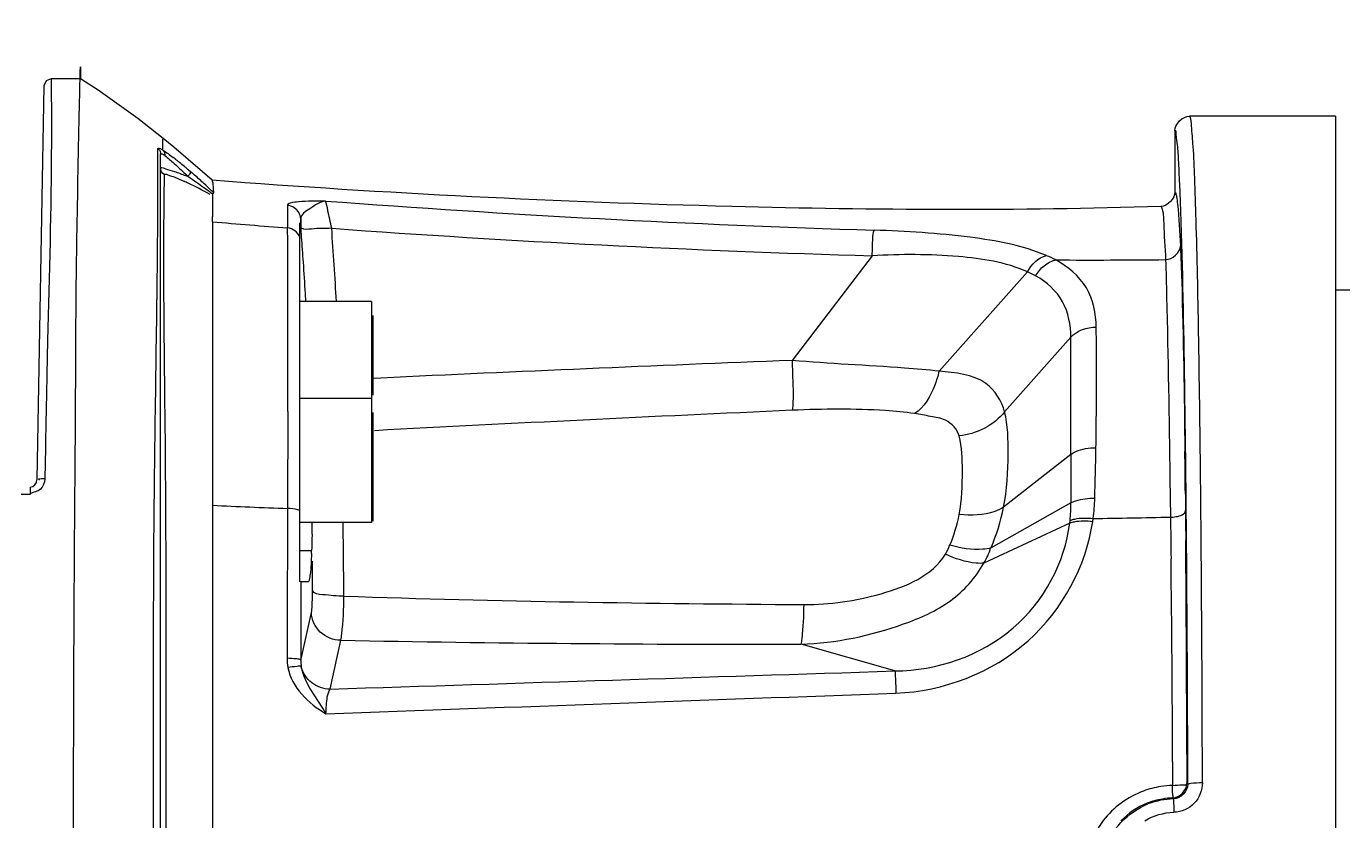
# Model space of a CAD drawing. Header units: millimetres. Extents: x 4086 to 8300, y 123 to 1549.
# Drawn here: x 6936.32 to 6958.89, y 1005.95 to 1019.57 of the extents above; entities that cross this region are included whole.
import ezdxf

# ---------------------------------------------------------------- set-up
doc = ezdxf.new("R2010")
doc.units = ezdxf.units.MM
doc.layers.add('外形图', color=7, linetype='Continuous')

msp = doc.modelspace()

# ---------------------------------------------------------------- linework, layer by layer
at = {"layer": '外形图'}
for p, q in [((6937.2515, 1018.6679), (6936.7487, 1018.668)), ((6936.7487, 1018.6679), (6936.7502, 1018.4987)), ((6936.6238, 1018.5451), (6936.5059, 1011.7908)), ((6936.7502, 1018.4987), (6936.754, 1018.04)), ((6958.764, 1018.028), (6956.2641, 1018.028)), ((6958.764, 1018.028), (6958.764, 992.058)), ((6956.014, 1017.7784), (6956.014, 1016.729)), ((6938.5805, 1017.4029), (6938.5804, 1017.4749)), ((6938.6642, 1017.445), (6938.6669, 1017.6333)), ((6938.6669, 1017.6333), (6938.6671, 1017.6467)), ((6938.8538, 1017.4934), (6938.6671, 1017.6468)), ((6939.3467, 1017.0731), (6938.8538, 1017.4934)), ((6938.5806, 1016.9622), (6938.5805, 1017.4029)), ((6938.6265, 992.7062), (6938.6265, 1017.3785)), ((6938.6881, 1016.6086), (6938.694, 1017.024)), ((6939.0795, 1017.1265), (6939.1315, 1017.0827)), ((6939.1315, 1017.0827), (6939.1665, 1017.0528)), ((6939.5123, 1016.9278), (6939.3467, 1017.0731)), ((6938.5805, 1016.8841), (6938.5806, 1016.9622)), ((6939.5114, 1016.9285), (6939.5123, 1016.9278)), ((6939.514, 1016.6927), (6939.514, 1016.3032)), ((6940.7989, 1016.4973), (6940.7995, 1016.4294)), ((6940.7995, 1016.4294), (6940.8022, 1016.1742)), ((6939.514, 1016.2126), (6939.514, 994.1774)), ((6939.5148, 1016.2163), (6939.5144, 1016.3074)), ((6940.8022, 1016.1742), (6940.8024, 1016.1473)), ((6940.8024, 1016.1473), (6940.8026, 1016.1109)), ((6941.014, 1010.043), (6941.014, 1016.1968)), ((6941.0291, 1016.2677), (6941.0291, 1016.1737)), ((6941.0291, 1016.1737), (6941.0291, 1016.1253)), ((6941.0324, 1016.216), (6941.0292, 1016.2669)), ((6941.0367, 1016.1486), (6941.0324, 1016.216)), ((6950.8236, 1015.6329), (6949.4517, 1013.8395)), ((6953.4848, 1015.3595), (6951.9707, 1013.655)), ((6941.1033, 1014.9859), (6941.1121, 1014.8484)), ((6959.014, 1015.043), (6958.764, 1015.043)), ((6942.239, 1014.8484), (6941.014, 1014.8484)), ((6942.239, 1014.8484), (6942.239, 1011.0604)), ((6942.264, 1014.6074), (6942.264, 1013.2452)), ((6936.6898, 1014.1779), (6936.6835, 1013.9004)), ((6954.2294, 1014.2366), (6953.0926, 1012.9571)), ((6936.6835, 1013.9004), (6936.6764, 1013.5838)), ((6942.4011, 1013.5373), (6942.264, 1013.5309)), ((6942.239, 1013.1854), (6941.014, 1013.1854)), ((6940.8066, 1012.9621), (6940.8058, 1012.6978)), ((6942.264, 1012.9444), (6942.264, 1011.0854)), ((6940.8058, 1012.6978), (6940.8016, 1011.5878)), ((6936.6508, 1012.3401), (6936.6405, 1011.8068)), ((6954.2295, 1012.2267), (6953.0771, 1011.3216)), ((6955.9279, 1011.8148), (6955.9325, 1011.4872)), ((6936.389, 1011.6683), (6936.389, 1011.543)), ((6936.389, 1011.543), (6936.2383, 1011.543)), ((6954.2311, 1011.3966), (6952.8623, 1010.6249)), ((6955.9325, 1011.4872), (6955.9372, 1011.1525)), ((6940.8009, 1011.3008), (6940.8005, 1011.0727)), ((6940.8005, 1011.0727), (6940.8, 1010.8312)), ((6942.239, 1011.0604), (6941.014, 1011.0604)), ((6954.2103, 1011.0518), (6952.7382, 1010.3627)), ((6954.2103, 1011.0518), (6954.2153, 1011.0957)), ((6954.6047, 1011.0789), (6954.6118, 1011.1288)), ((6940.8, 1010.8312), (6940.7993, 1010.566)), ((6941.222, 1010.8609), (6941.2195, 1010.7692)), ((6940.7993, 1010.566), (6940.7975, 1009.9259)), ((6941.014, 1010.5828), (6941.2144, 1010.5828)), ((6941.2304, 1010.1603), (6941.2306, 1010.3998)), ((6941.1551, 1010.043), (6941.0218, 1010.043)), ((6941.0292, 1010.0438), (6941.0292, 1008.6974)), ((6941.23, 1009.8945), (6941.2304, 1010.1603)), ((6951.214, 1008.5148), (6949.6054, 1008.9726)), ((6955.9741, 1006.5862), (6955.9742, 1006.5525)), ((6956.2246, 1006.5819), (6956.2195, 1006.5869)), ((6955.9903, 1006.3212), (6955.9768, 1006.337))]:
    msp.add_line(p, q, dxfattribs=at)
for points in [[(6936.7487, 1018.6679), (6936.6637, 1018.6345), (6936.6238, 1018.5451)], [(6938.6671, 1017.6468), (6938.2384, 1017.9847), (6937.5581, 1018.4725), (6937.2515, 1018.6679)], [(6938.5804, 1017.4749), (6938.5895, 1017.4667), (6938.5979, 1017.4576), (6938.6052, 1017.4478), (6938.6116, 1017.4373), (6938.6169, 1017.4263), (6938.6211, 1017.4147), (6938.6241, 1017.4028), (6938.6259, 1017.3907), (6938.6265, 1017.3785)], [(6938.6647, 1017.4447), (6938.6711, 1017.4382), (6938.6773, 1017.4305), (6938.6829, 1017.4221), (6938.6876, 1017.4131), (6938.6915, 1017.4035), (6938.6946, 1017.3934), (6938.6967, 1017.383), (6938.6979, 1017.3723), (6938.6981, 1017.3614), (6938.6974, 1017.3505)], [(6939.514, 1016.7058), (6939.5341, 1016.7077), (6939.5367, 1016.7128)], [(6939.514, 1016.7058), (6939.514, 1016.7043), (6939.5146, 1016.7027)]]:
    msp.add_lwpolyline(points, dxfattribs=at)
for centre, radius, start, end in [((6938.3333, 1016.8347), 0.6313, 54.77646, 56.41048), ((6935.6338, 1013.1341), 5.2722, 52.08708, 52.55452), ((6935.1745, 1012.5443), 6.0197, 51.64514, 52.08773), ((6934.7049, 1011.9508), 6.7765, 51.22213, 51.64532), ((6933.9605, 1011.0264), 7.9634, 50.4145, 51.21245), ((6933.1822, 1010.0823), 9.1869, 50.06442, 50.42558), ((6932.9162, 1010.7434), 8.7877, 45.31685, 45.73419), ((6935.8974, 1008.8734), 8.7254, 68.49779, 68.79972), ((6934.2228, 1011.3015), 7.5841, 47.6133, 49.31776), ((6819.0184, 1017.0672), 119.5622, 359.792045, 359.912236), ((6936.3907, 1011.164), 6.3219, 64.63604, 65.37915), ((6934.6066, 1010.3575), 8.01, 54.62794, 55.91515), ((6935.7507, 1009.8131), 7.8168, 61.56318, 64.63901), ((6934.0935, 1009.6244), 8.9048, 52.73222, 54.66639), ((6934.4654, 1011.5685), 7.2233, 47.25207, 47.6068), ((6934.8201, 1011.9448), 6.7062, 45.88128, 47.29516), ((6939.4986, 1016.9157), 0.0181, 38.53664, 45.07956), ((6939.497, 1016.9144), 0.0202, 32.49178, 38.5265), ((6903.5117, 1014.6078), 52.6335, 1.95138, 2.40532), ((6934.4828, 1010.1393), 8.2593, 52.4714, 52.71851), ((6936.6003, 1013.7819), 4.1481, 44.91557, 45.86964), ((6957.5934, 1231.379), 215.4126, 265.702267, 268.207835), ((6953.354, 1177.3081), 161.6851, 265.089575, 265.547744), ((6880.6837, 1015.3962), 60.1232, 0.320348, 0.681118), ((6969.2823, 1017.9741), 28.3174, 183.74365, 184.08888), ((6957.0541, 1229.3532), 213.8111, 265.844086, 268.330148), ((6818.9569, 1015.031), 121.8511, 0.204436, 0.329786), ((6714.5082, 1014.6753), 226.3004, 359.979617, 0.200131), ((6954.529, 1135.4682), 119.9077, 269.732583, 270.632704), ((6952.7454, 1013.7016), 1.8157, 60.98878, 65.962), ((6316.9623, 1014.5412), 623.8463, 359.8549631, 0.0049158), ((6983.2937, 141.889), 872.607, 92.2226384, 92.6860103), ((6990.2229, 103.5749), 910.3225, 92.5668597, 93.0182188), ((6877.4288, 1013.701), 77.2427, 358.348956, 358.989595), ((6622.0131, 1008.3924), 334.1938, 0.551305, 0.665707), ((7254.2906, 1012.3589), 300.061, 180.02525, 180.183752), ((6936.3809, 1011.793), 0.125, 273.74076, 359), ((6951.4998, 1011.3884), 2.7313, 353.84826, 0.17217), ((6951.247, 1011.5717), 3.3938, 352.50136, 358.3759), ((6948.6113, 1210.37), 199.2224, 267.382744, 267.753171), ((6949.3918, 1011.7928), 2.9837, 337.89239, 348.47627), ((6949.3548, 1012.0874), 3.8003, 337.36526, 348.37352), ((6952.0627, 1190.7299), 179.6192, 270.813127, 271.235984), ((6867.3896, 1012.7844), 73.8574, 358.507637, 358.651946), ((6156.1902, 1004.6997), 800.0315, 0.1711384, 0.4333375), ((6932.2935, 1010.8332), 8.9243, 358.0391, 358.39203), ((6283.5166, 1005.2817), 672.9694, 0.1553398, 0.4446361), ((6556.1336, 1005.6401), 399.8416, 0.188865, 0.687818), ((6308.946, 1005.2771), 647.29, 0.1583418, 0.4534877), ((6767.1427, 1046.2988), 178.5022, 347.677512, 347.952301), ((6949.0718, 1404.2532), 395.2809, 268.933314, 270.077345), ((6941.6674, 1008.7299), 0.8726, 179.87845, 190.30244), ((6941.6599, 1008.6897), 0.6308, 179.29728, 189.35046), ((6956.0186, 1004.98), 1.5731, 99.09206, 110.25173), ((6956.0185, 1004.9814), 1.5717, 91.61731, 99.09624), ((6953.1612, 1003.4391), 4.3888, 45.54729, 45.73287), ((6956.0145, 1005.0432), 1.2944, 99.62334, 111.60568), ((6956.016, 1005.0346), 1.2868, 91.14103, 111.1825), ((6956.0136, 1005.0461), 1.2914, 91.63545, 99.6039)]:
    msp.add_arc(centre, radius, start, end, dxfattribs=at)
for points, knots in [([(6937.1336, 1005.043), (6937.1336, 1006.9173), (6937.1395, 1009.5762), (6937.1749, 1013.5761), (6937.1705, 1015.2469), (6937.262, 1019.5673), (6937.2515, 1018.667)], [0, 0, 0, 0, 0.4126989, 0.6160209, 0.8017479, 1, 1, 1, 1]), ([(6936.754, 1018.04), (6936.7545, 1017.8811), (6936.7547, 1016.5935), (6936.7156, 1015.3063), (6936.6898, 1014.1779)], [0, 0, 0, 0, 0.1234135, 1, 1, 1, 1]), ([(6956.2728, 1018.018), (6956.2716, 1018.0207), (6956.2698, 1018.0248), (6956.2657, 1018.028), (6956.2641, 1018.028)], [0, 0, 0, 0, 0.6329825, 1, 1, 1, 1]), ([(6956.4534, 1011.8488), (6956.4447, 1012.6751), (6956.4247, 1014.1427), (6956.3915, 1015.8504), (6956.3541, 1016.9089), (6956.3351, 1017.4468), (6956.3017, 1017.7926), (6956.2943, 1017.9686), (6956.2728, 1018.018)], [0, 0, 0, 0, 0.4015292, 0.7132905, 0.8294652, 0.9167297, 0.9738105, 1, 1, 1, 1]), ([(6956.0988, 1016.8167), (6956.0929, 1016.9561), (6956.0786, 1017.1884), (6956.0683, 1017.512), (6956.0336, 1017.6539), (6956.0356, 1017.7783), (6956.014, 1017.7784)], [0, 0, 0, 0, 0.4322542, 0.7442039, 0.9332784, 1, 1, 1, 1]), ([(6938.5804, 1017.4749), (6938.5804, 1017.4821), (6938.6302, 1017.4743), (6938.6442, 1017.4575), (6938.6642, 1017.4453)], [0, 0, 0, 0, 0.2354074, 1, 1, 1, 1]), ([(6938.6265, 1017.3785), (6938.6265, 1017.3835), (6938.6587, 1017.3857), (6938.6693, 1017.3694), (6938.6826, 1017.3606)], [0, 0, 0, 0, 0.2404145, 1, 1, 1, 1]), ([(6938.6265, 1017.1343), (6938.6265, 1017.1553), (6938.7608, 1017.1059), (6938.8066, 1017.0985), (6938.8642, 1017.0783)], [0, 0, 0, 0, 0.2553078, 1, 1, 1, 1]), ([(6938.694, 1017.024), (6938.6943, 1017.0394), (6938.7933, 1017.0082), (6938.8265, 1016.9962), (6938.8685, 1016.9791)], [0, 0, 0, 0, 0.2536195, 1, 1, 1, 1]), ([(6939.1315, 1017.0827), (6939.1376, 1017.0739), (6939.1293, 1017.0367), (6939.11, 1017.0123), (6939.095, 1016.9971)], [0, 0, 0, 0, 0.3348245, 1, 1, 1, 1]), ([(6955.7721, 1016.4791), (6953.3218, 1016.4001), (6947.8947, 1016.4326), (6942.4752, 1016.7003), (6939.5114, 1016.9285)], [0, 0, 0, 0, 0.451972, 1, 1, 1, 1]), ([(6939.5184, 1016.9135), (6939.5179, 1016.9157), (6939.5169, 1016.9198), (6939.5151, 1016.9236), (6939.514, 1016.9253)], [0, 0, 0, 0, 0.5348702, 1, 1, 1, 1]), ([(6939.5367, 1016.7128), (6939.5359, 1016.7356), (6939.533, 1016.8026), (6939.5278, 1016.8701), (6939.5184, 1016.9135)], [0, 0, 0, 0, 0.3386112, 1, 1, 1, 1]), ([(6938.5019, 1005.5254), (6938.5043, 1007.6026), (6938.4946, 1011.3055), (6938.5735, 1015.0077), (6938.5798, 1016.6333)], [0, 0, 0, 0, 0.5609949, 1, 1, 1, 1]), ([(6938.7249, 1005.5007), (6938.7137, 1007.6976), (6938.7408, 1011.4003), (6938.6692, 1015.103), (6938.6881, 1016.6086)], [0, 0, 0, 0, 0.5933552, 1, 1, 1, 1]), ([(6941.4505, 1016.5721), (6941.2974, 1016.5723), (6941.0815, 1016.5686), (6940.8866, 1016.5482), (6940.7988, 1016.5182), (6940.7989, 1016.4973)], [0, 0, 0, 0, 0.6900604, 0.9059626, 1, 1, 1, 1]), ([(6941.4505, 1016.5721), (6941.352, 1016.559), (6941.2204, 1016.4529), (6941.0265, 1016.3439), (6941.0292, 1016.2669)], [0, 0, 0, 0, 0.563326, 1, 1, 1, 1]), ([(6941.559, 1016.1043), (6941.5378, 1016.2084), (6941.4982, 1016.3624), (6941.4736, 1016.5235), (6941.4505, 1016.5721)], [0, 0, 0, 0, 0.6636504, 1, 1, 1, 1]), ([(6956.014, 1016.729), (6956.0227, 1016.726), (6956.0311, 1016.6904), (6956.0378, 1016.6648), (6956.0413, 1016.6444)], [0, 0, 0, 0, 0.3061376, 1, 1, 1, 1]), ([(6956.0413, 1016.6444), (6956.0484, 1016.6032), (6956.0823, 1016.3234), (6956.0957, 1016.0418), (6956.1069, 1015.8021)], [0, 0, 0, 0, 0.1481445, 1, 1, 1, 1]), ([(6955.7721, 1016.4791), (6955.7741, 1016.4785), (6955.7782, 1016.4742), (6955.7806, 1016.4693), (6955.7819, 1016.4663)], [0, 0, 0, 0, 0.387706, 1, 1, 1, 1]), ([(6955.7819, 1016.4663), (6955.8179, 1016.3831), (6955.8189, 1016.0722), (6955.8458, 1015.7777), (6955.8531, 1015.5679)], [0, 0, 0, 0, 0.3015901, 1, 1, 1, 1]), ([(6956.1987, 1012.1405), (6956.1936, 1012.5696), (6956.1744, 1013.9896), (6956.1488, 1015.4096), (6956.1147, 1016.4)], [0, 0, 0, 0, 0.3021793, 1, 1, 1, 1]), ([(6941.559, 1016.1043), (6941.4435, 1016.0965), (6941.281, 1016.1088), (6941.0877, 1016.0746), (6941.0417, 1016.1082)], [0, 0, 0, 0, 0.670288, 1, 1, 1, 1]), ([(6950.8236, 1015.6329), (6950.8254, 1015.6842), (6950.835, 1015.8301), (6950.8301, 1015.9801), (6950.8565, 1016.0718)], [0, 0, 0, 0, 0.3500414, 1, 1, 1, 1]), ([(6953.8112, 1015.6361), (6953.399, 1015.812), (6952.4005, 1015.9928), (6951.4069, 1016.0542), (6950.8565, 1016.0718)], [0, 0, 0, 0, 0.4486788, 1, 1, 1, 1]), ([(6953.4848, 1015.3595), (6953.1146, 1015.5215), (6952.2097, 1015.6656), (6951.3153, 1015.6605), (6950.8236, 1015.6329)], [0, 0, 0, 0, 0.45076, 1, 1, 1, 1]), ([(6956.1069, 1015.8021), (6956.1164, 1015.5995), (6956.157, 1014.4242), (6956.173, 1013.2483), (6956.1844, 1012.2753)], [0, 0, 0, 0, 0.1724796, 1, 1, 1, 1]), ([(6954.6643, 1014.4074), (6954.6609, 1014.6396), (6954.5659, 1015.1296), (6954.179, 1015.4514), (6953.9693, 1015.5619)], [0, 0, 0, 0, 0.4949762, 1, 1, 1, 1]), ([(6955.8531, 1015.5679), (6955.8602, 1015.3549), (6955.8935, 1014.1041), (6955.9128, 1012.8529), (6955.9279, 1011.8148)], [0, 0, 0, 0, 0.1702757, 1, 1, 1, 1]), ([(6954.2294, 1014.2366), (6954.2293, 1014.4441), (6954.1475, 1014.8819), (6953.8141, 1015.187), (6953.6262, 1015.2898)], [0, 0, 0, 0, 0.4921064, 1, 1, 1, 1]), ([(6954.6595, 1012.3389), (6954.6628, 1012.5317), (6954.6701, 1013.2212), (6954.6716, 1013.9107), (6954.6643, 1014.4074)], [0, 0, 0, 0, 0.2796296, 1, 1, 1, 1]), ([(6954.2295, 1012.2267), (6954.2294, 1012.4129), (6954.229, 1013.0829), (6954.229, 1013.7528), (6954.2294, 1014.2366)], [0, 0, 0, 0, 0.2779124, 1, 1, 1, 1]), ([(6951.9707, 1013.655), (6951.7733, 1013.6776), (6950.934, 1013.7476), (6950.0923, 1013.7818), (6949.4517, 1013.8395)], [0, 0, 0, 0, 0.2360872, 1, 1, 1, 1]), ([(6949.4517, 1013.8395), (6949.4551, 1013.7437), (6949.4605, 1013.4589), (6949.4769, 1013.1719), (6949.454, 1012.984)], [0, 0, 0, 0, 0.3362644, 1, 1, 1, 1]), ([(6951.9707, 1013.655), (6951.9513, 1013.5743), (6951.8681, 1013.3071), (6951.7186, 1013.035), (6951.5501, 1012.9273)], [0, 0, 0, 0, 0.2932772, 1, 1, 1, 1]), ([(6953.0926, 1012.9571), (6953.0489, 1013.1467), (6952.7596, 1013.5906), (6952.2453, 1013.6273), (6951.9707, 1013.655)], [0, 0, 0, 0, 0.4134325, 1, 1, 1, 1]), ([(6951.5501, 1012.9273), (6951.3843, 1012.9507), (6950.6872, 1013.0167), (6949.9856, 1013.0074), (6949.454, 1012.984)], [0, 0, 0, 0, 0.2393401, 1, 1, 1, 1]), ([(6953.0771, 1011.3216), (6953.1394, 1011.6229), (6953.16, 1012.1712), (6953.1526, 1012.7253), (6953.0926, 1012.9571)], [0, 0, 0, 0, 0.5623539, 1, 1, 1, 1]), ([(6952.3147, 1012.5456), (6952.284, 1012.6605), (6952.1177, 1012.8357), (6951.8184, 1012.878), (6951.6419, 1012.9143), (6951.5501, 1012.9273)], [0, 0, 0, 0, 0.3970371, 0.6904386, 1, 1, 1, 1]), ([(6952.3153, 1011.1967), (6952.3653, 1011.4427), (6952.3754, 1011.8955), (6952.3664, 1012.3523), (6952.3147, 1012.5456)], [0, 0, 0, 0, 0.556437, 1, 1, 1, 1]), ([(6954.2295, 1012.2267), (6954.2556, 1012.2467), (6954.3866, 1012.3217), (6954.5426, 1012.3433), (6954.6595, 1012.3389)], [0, 0, 0, 0, 0.2192288, 1, 1, 1, 1]), ([(6936.6405, 1011.8068), (6936.6262, 1011.8072), (6936.5952, 1011.8074), (6936.5693, 1011.807), (6936.5222, 1011.8042), (6936.5458, 1011.7969), (6936.5522, 1011.7956)], [0, 0, 0, 0, 0.3410454, 0.6732903, 0.8460826, 1, 1, 1, 1]), ([(6936.6405, 1011.8068), (6936.6393, 1011.7427), (6936.589, 1011.5957), (6936.4447, 1011.5844), (6936.3896, 1011.5514)], [0, 0, 0, 0, 0.4995022, 1, 1, 1, 1]), ([(6954.2311, 1011.3966), (6954.2574, 1011.4112), (6954.3867, 1011.4655), (6954.53, 1011.4794), (6954.6394, 1011.4755)], [0, 0, 0, 0, 0.2156585, 1, 1, 1, 1]), ([(6941.014, 1011.2664), (6941.0037, 1011.2724), (6940.9345, 1011.2957), (6940.8613, 1011.2998), (6940.8009, 1011.3008)], [0, 0, 0, 0, 0.1647992, 1, 1, 1, 1]), ([(6953.0771, 1011.3216), (6953.0303, 1011.2924), (6952.7909, 1011.1856), (6952.519, 1011.1756), (6952.3153, 1011.1967)], [0, 0, 0, 0, 0.2120102, 1, 1, 1, 1]), ([(6954.2153, 1011.0957), (6954.2416, 1011.1062), (6954.3705, 1011.1425), (6954.5074, 1011.1415), (6954.6118, 1011.1288)], [0, 0, 0, 0, 0.2119337, 1, 1, 1, 1]), ([(6955.9372, 1011.1525), (6955.9696, 1011.1523), (6956.0572, 1011.1585), (6956.1924, 1011.2006), (6956.1946, 1011.2642)], [0, 0, 0, 0, 0.337233, 1, 1, 1, 1]), ([(6941.7683, 1009.7971), (6941.766, 1010.1174), (6941.7603, 1010.5387), (6941.7568, 1010.9599), (6941.7562, 1011.0608)], [0, 0, 0, 0, 0.7604591, 1, 1, 1, 1]), ([(6951.214, 1008.5148), (6951.9332, 1008.5205), (6953.3934, 1009.0067), (6954.127, 1010.3759), (6954.2103, 1011.0518)], [0, 0, 0, 0, 0.5136584, 1, 1, 1, 1]), ([(6951.2316, 1008.1349), (6952.0429, 1008.1644), (6953.6688, 1008.7786), (6954.4912, 1010.3114), (6954.6047, 1011.0789)], [0, 0, 0, 0, 0.5113202, 1, 1, 1, 1]), ([(6954.2103, 1011.0518), (6954.2365, 1011.0618), (6954.3652, 1011.0958), (6954.5012, 1011.0928), (6954.6047, 1011.0789)], [0, 0, 0, 0, 0.2115, 1, 1, 1, 1]), ([(6941.2127, 1010.5278), (6941.2086, 1010.4086), (6941.2037, 1010.2413), (6941.1781, 1010.1049), (6941.1675, 1010.043), (6941.1551, 1010.043)], [0, 0, 0, 0, 0.7280441, 0.9247326, 1, 1, 1, 1]), ([(6949.6554, 1009.6538), (6950.1, 1009.6511), (6950.9476, 1009.773), (6951.8541, 1010.1472), (6952.0782, 1010.5151)], [0, 0, 0, 0, 0.5079458, 1, 1, 1, 1]), ([(6952.7382, 1010.3627), (6952.6944, 1010.3581), (6952.4658, 1010.365), (6952.2461, 1010.4421), (6952.0782, 1010.5151)], [0, 0, 0, 0, 0.1939388, 1, 1, 1, 1]), ([(6952.8623, 1010.6249), (6952.8164, 1010.6118), (6952.5797, 1010.5772), (6952.339, 1010.6198), (6952.156, 1010.6699)], [0, 0, 0, 0, 0.2012899, 1, 1, 1, 1]), ([(6949.6054, 1008.9726), (6950.2021, 1008.9953), (6951.0924, 1009.1801), (6952.189, 1009.6583), (6952.5978, 1010.1118), (6952.7382, 1010.3627)], [0, 0, 0, 0, 0.5047841, 0.7569403, 1, 1, 1, 1]), ([(6941.2115, 1009.5164), (6941.2155, 1009.5341), (6941.2287, 1009.66), (6941.2299, 1009.7864), (6941.23, 1009.8945)], [0, 0, 0, 0, 0.1433014, 1, 1, 1, 1]), ([(6941.7683, 1009.7971), (6941.6459, 1009.7952), (6941.4908, 1009.8169), (6941.2489, 1009.8353), (6941.23, 1009.8945)], [0, 0, 0, 0, 0.6633883, 1, 1, 1, 1]), ([(6941.7132, 1009.0407), (6941.7227, 1009.0759), (6941.7573, 1009.3275), (6941.7643, 1009.5806), (6941.7683, 1009.7971)], [0, 0, 0, 0, 0.1440853, 1, 1, 1, 1]), ([(6949.6054, 1008.9726), (6949.6141, 1009.0029), (6949.6454, 1009.2297), (6949.6515, 1009.4575), (6949.6554, 1009.6538)], [0, 0, 0, 0, 0.1385617, 1, 1, 1, 1]), ([(6941.7132, 1009.0407), (6941.5876, 1009.0421), (6941.3304, 1009.1409), (6941.2152, 1009.3939), (6941.2115, 1009.5164)], [0, 0, 0, 0, 0.5060576, 1, 1, 1, 1]), ([(6941.0292, 1008.6974), (6941.0188, 1008.7206), (6940.9158, 1008.7186), (6940.8489, 1008.7313), (6940.7948, 1008.7317)], [0, 0, 0, 0, 0.3195923, 1, 1, 1, 1]), ([(6941.0375, 1008.5872), (6941.0173, 1008.6027), (6940.9304, 1008.5854), (6940.8593, 1008.5826), (6940.8089, 1008.5738)], [0, 0, 0, 0, 0.3320229, 1, 1, 1, 1]), ([(6941.5325, 1008.2039), (6941.421, 1008.204), (6941.1937, 1008.2788), (6941.0624, 1008.4807), (6941.0375, 1008.5872)], [0, 0, 0, 0, 0.5046038, 1, 1, 1, 1]), ([(6951.214, 1008.5148), (6951.2156, 1008.4975), (6951.2231, 1008.3709), (6951.2278, 1008.2443), (6951.2316, 1008.1349)], [0, 0, 0, 0, 0.1369372, 1, 1, 1, 1]), ([(6941.4598, 1007.782), (6941.4617, 1007.8296), (6941.4743, 1007.97), (6941.4802, 1008.124), (6941.5325, 1008.2039)], [0, 0, 0, 0, 0.332583, 1, 1, 1, 1]), ([(6955.9768, 1006.337), (6955.986, 1006.3556), (6955.9671, 1006.4323), (6955.9754, 1006.5014), (6955.9742, 1006.5525)], [0, 0, 0, 0, 0.2893986, 1, 1, 1, 1]), ([(6955.9742, 1006.5525), (6956.0317, 1006.5528), (6956.0936, 1006.567), (6956.2163, 1006.5614), (6956.2195, 1006.5869)], [0, 0, 0, 0, 0.6918795, 1, 1, 1, 1]), ([(6956.4847, 1006.602), (6956.485, 1006.4747), (6956.3852, 1006.2088), (6956.1225, 1006.0938), (6955.995, 1006.0914)], [0, 0, 0, 0, 0.4995454, 1, 1, 1, 1]), ([(6956.2348, 1006.5719), (6956.2351, 1006.5739), (6956.2399, 1006.578), (6956.2448, 1006.5799), (6956.2482, 1006.5811)], [0, 0, 0, 0, 0.357345, 1, 1, 1, 1]), ([(6956.2482, 1006.5811), (6956.2598, 1006.5852), (6956.3382, 1006.5998), (6956.4177, 1006.6018), (6956.4847, 1006.602)], [0, 0, 0, 0, 0.1549444, 1, 1, 1, 1]), ([(6955.9903, 1006.3212), (6955.9909, 1006.3154), (6955.9898, 1006.2386), (6955.9936, 1006.1622), (6955.995, 1006.0914)], [0, 0, 0, 0, 0.0758837, 1, 1, 1, 1])]:
    msp.add_open_spline(points, degree=3, knots=knots, dxfattribs=at)
for points in [[(6956.0141, 1017.778), (6956.0134, 1017.8959), (6956.1462, 1018.028), (6956.2641, 1018.028)], [(6938.6642, 1017.445), (6938.7248, 1017.4066), (6938.7823, 1017.3635), (6938.8393, 1017.3199)], [(6938.6974, 1017.3505), (6938.7545, 1017.3086), (6938.8077, 1017.2617), (6938.8603, 1017.2144)], [(6938.694, 1017.024), (6938.656, 1017.0435), (6938.6209, 1017.0919), (6938.6282, 1017.134)], [(6938.8603, 1017.2144), (6938.9248, 1017.1565), (6938.9878, 1017.0969), (6939.0499, 1017.0363)], [(6938.8642, 1017.0783), (6938.9275, 1017.0561), (6938.9902, 1017.0325), (6939.0528, 1017.0082)], [(6938.8685, 1016.9791), (6938.921, 1016.9577), (6938.9729, 1016.9348), (6939.0245, 1016.9112)], [(6956.014, 1016.729), (6956.014, 1016.613), (6955.8879, 1016.4828), (6955.7721, 1016.4791)], [(6940.9174, 1016.4556), (6940.8824, 1016.4785), (6940.8407, 1016.4942), (6940.7989, 1016.4973)], [(6941.0292, 1016.2669), (6941.0243, 1016.3398), (6940.9786, 1016.4155), (6940.9174, 1016.4556)], [(6941.014, 1015.9534), (6940.9827, 1016.0354), (6940.8902, 1016.103), (6940.8026, 1016.1109)], [(6941.642, 1014.8484), (6941.6143, 1015.267), (6941.5866, 1015.6857), (6941.559, 1016.1043)], [(6941.037, 1015.955), (6941.0473, 1015.8106), (6941.0583, 1015.6664), (6941.0684, 1015.522)], [(6955.8531, 1015.5679), (6955.9682, 1015.5669), (6956.1061, 1015.687), (6956.1069, 1015.8021)], [(6941.0684, 1015.522), (6941.0809, 1015.3434), (6941.0919, 1015.1646), (6941.1033, 1014.9859)], [(6953.4848, 1015.3595), (6953.5514, 1015.4856), (6953.672, 1015.6049), (6953.8112, 1015.6361)], [(6953.6262, 1015.2898), (6953.6976, 1015.4171), (6953.8263, 1015.5327), (6953.9693, 1015.5619)], [(6953.9693, 1015.5619), (6953.917, 1015.5889), (6953.8638, 1015.6154), (6953.808, 1015.6342)], [(6954.2294, 1014.2366), (6954.3321, 1014.3537), (6954.5087, 1014.4136), (6954.6643, 1014.4074)], [(6936.6764, 1013.5838), (6936.6737, 1013.4631), (6936.6711, 1013.3425), (6936.6685, 1013.2218)], [(6936.6685, 1013.2218), (6936.6656, 1013.0843), (6936.6628, 1012.9467), (6936.66, 1012.8092)], [(6953.0926, 1012.9571), (6952.9127, 1012.7254), (6952.6067, 1012.5733), (6952.3147, 1012.5456)], [(6936.66, 1012.8092), (6936.6569, 1012.6528), (6936.6538, 1012.4965), (6936.6508, 1012.3401)], [(6956.2034, 1011.7201), (6956.2019, 1011.8603), (6956.2003, 1012.0004), (6956.1987, 1012.1405)], [(6956.4578, 1011.4101), (6956.4564, 1011.5563), (6956.4549, 1011.7026), (6956.4534, 1011.8488)], [(6940.8016, 1011.5878), (6940.8013, 1011.4921), (6940.8011, 1011.3965), (6940.8009, 1011.3008)], [(6956.1914, 1011.608), (6956.1926, 1011.4934), (6956.1936, 1011.3788), (6956.1946, 1011.2642)], [(6956.2119, 1010.8494), (6956.2094, 1011.1396), (6956.2065, 1011.4299), (6956.2034, 1011.7201)], [(6956.4619, 1010.9617), (6956.4606, 1011.1112), (6956.4592, 1011.2606), (6956.4578, 1011.4101)], [(6955.9372, 1011.1525), (6955.9405, 1010.915), (6955.9435, 1010.6775), (6955.9464, 1010.44)], [(6956.1946, 1011.2642), (6956.1961, 1011.093), (6956.1975, 1010.9217), (6956.1988, 1010.7504)], [(6956.4657, 1010.5041), (6956.4645, 1010.6567), (6956.4633, 1010.8092), (6956.4619, 1010.9617)], [(6941.2195, 1010.7692), (6941.2179, 1010.7071), (6941.2161, 1010.6449), (6941.2144, 1010.5828)], [(6956.2158, 1010.4003), (6956.2146, 1010.55), (6956.2133, 1010.6997), (6956.2119, 1010.8494)], [(6952.0782, 1010.5151), (6952.1077, 1010.5636), (6952.1385, 1010.6143), (6952.1487, 1010.6702)], [(6952.7382, 1010.3627), (6952.785, 1010.4461), (6952.833, 1010.5323), (6952.8523, 1010.6259)], [(6940.7975, 1009.9259), (6940.7963, 1009.5278), (6940.7955, 1009.1298), (6940.7948, 1008.7317)], [(6941.7683, 1009.7971), (6944.3963, 1009.7084), (6947.026, 1009.67), (6949.6554, 1009.6538)], [(6941.0292, 1008.6974), (6941.0899, 1008.9705), (6941.1506, 1009.2435), (6941.2115, 1009.5164)], [(6940.8089, 1008.5738), (6940.8702, 1008.2377), (6941.1648, 1007.9544), (6941.4598, 1007.782)], [(6941.0375, 1008.5872), (6941.0862, 1008.288), (6941.3095, 1008.045), (6941.4598, 1007.7818)], [(6941.5325, 1008.2039), (6944.7596, 1008.3077), (6947.9868, 1008.4113), (6951.214, 1008.5148)], [(6941.4598, 1007.782), (6944.7171, 1007.8988), (6947.9744, 1008.0164), (6951.2316, 1008.1349)], [(6956.2181, 1007.0894), (6956.2186, 1006.9219), (6956.2191, 1006.7544), (6956.2195, 1006.5869)], [(6956.4847, 1006.602), (6956.4844, 1006.7701), (6956.484, 1006.9382), (6956.4835, 1007.1063)], [(6955.973, 1006.9581), (6955.9734, 1006.8342), (6955.9738, 1006.7102), (6955.9741, 1006.5862)], [(6956.2348, 1006.5719), (6956.2344, 1006.7366), (6956.234, 1006.9013), (6956.2336, 1007.066)], [(6955.4741, 1006.4559), (6955.2067, 1006.357), (6954.9584, 1006.1757), (6954.7846, 1005.9497)], [(6955.9768, 1006.337), (6956.0928, 1006.3404), (6956.2195, 1006.4707), (6956.2195, 1006.5869)], [(6956.2348, 1006.5721), (6956.2348, 1006.4554), (6956.1063, 1006.3243), (6955.9896, 1006.322)], [(6956.2348, 1006.5719), (6956.2353, 1006.4552), (6956.1071, 1006.3233), (6955.9903, 1006.3212)], [(6954.7977, 1005.4344), (6954.9098, 1005.7831), (6955.2096, 1006.1017), (6955.551, 1006.2345)], [(6955.5379, 1006.2467), (6955.3701, 1006.1802), (6955.2133, 1006.0755), (6955.0875, 1005.9461)], [(6954.7846, 1005.9497), (6954.5898, 1005.6965), (6954.4739, 1005.3625), (6954.4738, 1005.043)], [(6955.4952, 1005.9482), (6955.644, 1006.037), (6955.8217, 1006.0882), (6955.995, 1006.0914)]]:
    msp.add_open_spline(points, degree=3, dxfattribs=at)

doc.saveas('drawing.dxf')
